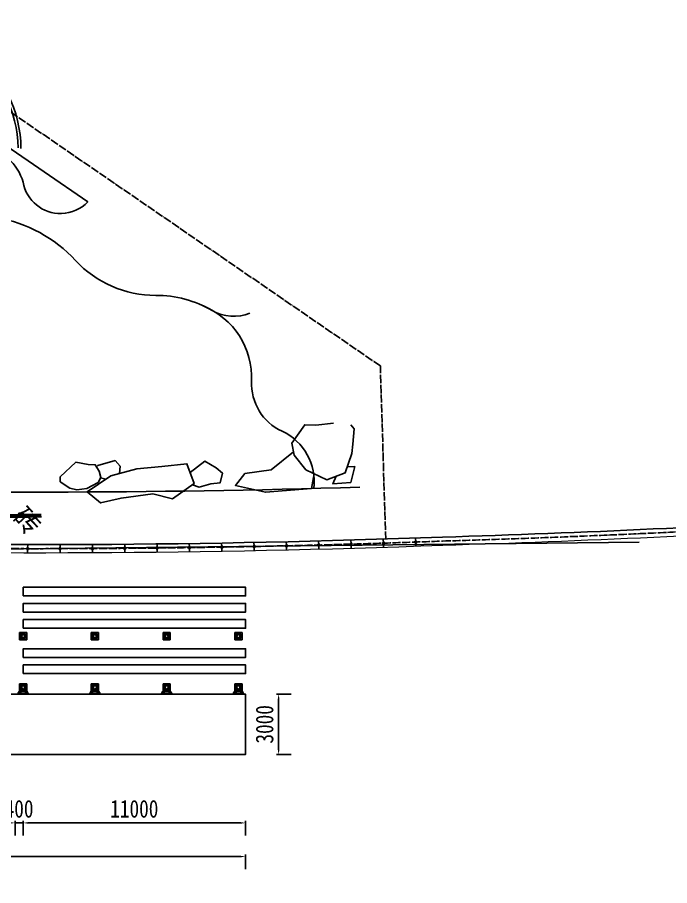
# Model space of a CAD drawing. Header units: millimetres. Extents: x -2018967 to 3675, y -751 to 1571936.
# Drawn here: x -1833337 to -1801072, y 1432752 to 1475708 of the extents above; entities that cross this region are included whole.
import ezdxf
from ezdxf.enums import TextEntityAlignment as Align

# ---------------------------------------------------------------- set-up
doc = ezdxf.new("R2010")
doc.units = ezdxf.units.MM
doc.header["$LTSCALE"] = 1000
doc.linetypes.add('ACAD_ISO03W100', pattern=[30, 12, -18])
doc.linetypes.add('DOTE', pattern=[2.42, 2, -0.2, 0.02, -0.2])
doc.layers.get('0').update_dxf_attribs({"linetype": 'CONTINUOUS'})
doc.layers.get('DEFPOINTS').update_dxf_attribs({"linetype": 'CONTINUOUS'})
for name, color, linetype in [('0-现状-文字', 8, 'CONTINUOUS'), ('1-下木', 215, 'CONTINUOUS'), ('1-中心线', 4, 'DOTE'), ('1-园路', 2, 'CONTINUOUS'), ('1-小品', 232, 'CONTINUOUS'), ('1-构筑物', 232, 'CONTINUOUS'), ('1-水岸线', 5, 'CONTINUOUS'), ('1-细部表达', 252, 'CONTINUOUS'), ('1-铺装分割线', 3, 'CONTINUOUS'), ('W-ALUMINUM_FRAME铝架', 30, 'CONTINUOUS')]:
    doc.layers.add(name, color=color, linetype=linetype)
doc.styles.add('STANDARD_T3', font='simplex.shx', dxfattribs={"width": 0.7, "bigfont": 'gbcbig.shx'})
doc.styles.add('zz-1', font='arial.ttf', dxfattribs={"width": 0.8})
doc.styles.add('方正细等线简体', font='')
doc.styles.add('黑体', font='simhei.ttf', dxfattribs={"width": 0.8})
doc.styles.get('方正细等线简体').set_extended_font_data('SimSun')
doc.dimstyles.new('W&&250', dxfattribs={"dimtxt": 875, "dimasz": 250, "dimexe": 625, "dimexo": 750, "dimgap": 250, "dimtad": 1, "dimdec": 0, "dimzin": 0, "dimdsep": 46, "dimtxsty": 'STANDARD_T3', "dimcen": 0.09, "dimclrd": 1, "dimclre": 1, "dimclrt": 7, "dimazin": 2, "dimtfac": 1, "dimtdec": 0, "dimtix": 1, "dimtmove": 2, "dimatfit": 3, "dimfxl": 100, "dimtolj": 1, "dimtzin": 0, "dimarcsym": 0})

# ---------------------------------------------------------------- blocks, each defined once
blk = doc.blocks.new('*D523')
at = {"color": 1, "lineweight": -2, "transparency": 16777216}
for p, q in [((-1893053, 1434290), (-1893053, 1433565)), ((-1892803, 1434190), (-1822303, 1434190)), ((-1822053, 1434290), (-1822053, 1433565))]:
    blk.add_line(p, q, dxfattribs=at)
at = {"color": 1, "transparency": 16777216}
for points in [[(-1892803, 1434232), (-1892803, 1434149), (-1893053, 1434190)], [(-1822303, 1434232), (-1822303, 1434149), (-1822053, 1434190)]]:
    blk.add_solid(points, dxfattribs=at)
at = {"layer": 'DEFPOINTS', "color": 0, "transparency": 16777216}
for p in [(-1893053, 1442232), (-1822053, 1442232), (-1822053, 1434190)]:
    blk.add_point(p, dxfattribs=at)
at = {"color": 7, "transparency": 16777216, "insert": (-1854942, 1433326), "char_height": 875, "attachment_point": 5, "style": '黑体'}
blk.add_mtext('\\A1;71000', dxfattribs=at)
blk = doc.blocks.new('*D516')
at = {"color": 1, "lineweight": -2, "transparency": 16777216}
for p, q in [((-1820514, 1442232), (-1819789, 1442232)), ((-1820414, 1439482), (-1820414, 1441982)), ((-1820514, 1439232), (-1819789, 1439232))]:
    blk.add_line(p, q, dxfattribs=at)
at = {"color": 1, "transparency": 16777216}
for points in [[(-1820455, 1441982), (-1820372, 1441982), (-1820414, 1442232)], [(-1820455, 1439482), (-1820372, 1439482), (-1820414, 1439232)]]:
    blk.add_solid(points, dxfattribs=at)
at = {"layer": 'DEFPOINTS', "color": 0, "transparency": 16777216}
for p in [(-1825053, 1442232), (-1820414, 1442232), (-1825053, 1439232)]:
    blk.add_point(p, dxfattribs=at)
at = {"color": 7, "transparency": 16777216, "insert": (-1821106, 1440732), "char_height": 875, "attachment_point": 5, "rotation": 90, "style": '黑体'}
blk.add_mtext('\\A1;3000', dxfattribs=at)
blk = doc.blocks.new('*D511')
at = {"color": 1, "lineweight": -2, "transparency": 16777216}
for p, q in [((-1833053, 1435955), (-1833053, 1435230)), ((-1822303, 1435855), (-1832803, 1435855)), ((-1822053, 1435955), (-1822053, 1435230))]:
    blk.add_line(p, q, dxfattribs=at)
at = {"color": 1, "transparency": 16777216}
for points in [[(-1832803, 1435897), (-1832803, 1435814), (-1833053, 1435855)], [(-1822303, 1435897), (-1822303, 1435814), (-1822053, 1435855)]]:
    blk.add_solid(points, dxfattribs=at)
at = {"layer": 'DEFPOINTS', "color": 0, "transparency": 16777216}
for p in [(-1833053, 1442394), (-1822053, 1442394), (-1833053, 1435855)]:
    blk.add_point(p, dxfattribs=at)
at = {"color": 7, "transparency": 16777216, "insert": (-1827553, 1436548), "char_height": 875, "attachment_point": 5, "style": '黑体'}
blk.add_mtext('\\A1;11000', dxfattribs=at)
blk = doc.blocks.new('*D512')
at = {"color": 1, "lineweight": -2, "transparency": 16777216}
for p, q in [((-1833703, 1435855), (-1833953, 1435855)), ((-1833453, 1435955), (-1833453, 1435230)), ((-1833053, 1435855), (-1833453, 1435855)), ((-1833053, 1435955), (-1833053, 1435230)), ((-1832803, 1435855), (-1832553, 1435855))]:
    blk.add_line(p, q, dxfattribs=at)
at = {"color": 1, "transparency": 16777216}
for points in [[(-1833703, 1435897), (-1833703, 1435814), (-1833453, 1435855)], [(-1832803, 1435897), (-1832803, 1435814), (-1833053, 1435855)]]:
    blk.add_solid(points, dxfattribs=at)
at = {"layer": 'DEFPOINTS', "color": 0, "transparency": 16777216}
for p in [(-1833453, 1442374), (-1833053, 1442394), (-1833453, 1435855)]:
    blk.add_point(p, dxfattribs=at)
at = {"color": 7, "transparency": 16777216, "insert": (-1833253, 1436548), "char_height": 875, "attachment_point": 5, "style": '黑体'}
blk.add_mtext('\\A1;400', dxfattribs=at)
blk = doc.blocks.new('langan')
at = {"layer": '1-中心线'}
blk.add_lwpolyline([(0, 0.178), (0, 0.04), (0, -0.19)], dxfattribs=at)
at = {"layer": '1-细部表达'}
blk.add_lwpolyline([(-0.04, 0.04), (0.04, 0.04), (0.04, -0.04), (-0.04, -0.04)], close=True, dxfattribs=at)
blk = doc.blocks.new('地形')
at = {"layer": '1-下木'}
for points in [[(10898, 6961), (12037, 6995), (13930, 5695), (16097, 4207, -0.197277), (14793, 3629, -0.372044), (12898, 5179, 0.285222), (10898, 6961, -0.197277)], [(8828, 6652, 0.356888), (11602, 3425, -0.163353), (15488, 1308, 0.208999), (19453, -419, -0.132528), (22252, -1171, 0.231474), (24118, -1303)], [(21816, -943, -0.315857), (24198, -4665, 0.303571), (25704, -7141, -0.326359), (27272, -9975)]]:
    blk.add_lwpolyline(points, format="xyb", dxfattribs=at)
at = {"layer": '1-中心线', "ltscale": 0.2}
blk.add_lwpolyline([(30831, -12497), (30568, -3913), (5458, 13334), (-17139, 12646)], dxfattribs=at)
blk.add_lwpolyline([(-36028, -10178, -0.000708), (-25987, -11597, 0.005153), (-17572, -12752), (-1256, -12750, 0.016127), (33650, -12576, 0.008679), (54497, -11597, -0.027427), (59204, -11156)], format="xyb", dxfattribs=at)
at = {"layer": '1-园路'}
blk.add_arc((13506, 528308), 538459, 268.43313, 271.70757, dxfattribs=at)
at = {"layer": '1-小品'}
for points in [[(28254, -6735), (27377, -6841), (26826, -6821), (26195, -7739), (26312, -8318), (26882, -9051), (27921, -9549), (28830, -9192), (29152, -8250), (29203, -7781), (29277, -7026), (29112, -6824)], [(26263, -8159), (25159, -9057), (23871, -9231), (23396, -9821), (24886, -10163), (27160, -9978), (27289, -9246)], [(26283, -8172), (26263, -8159)], [(16058, -10145), (17240, -9340), (18523, -9001), (19764, -8892), (20995, -8749), (21356, -9735), (20280, -10479), (19306, -10234), (17740, -10452), (16727, -10691), (16058, -10145)], [(16521, -8897), (16590, -8836)], [(16590, -8836), (17446, -8595), (17702, -8870), (17659, -9229)], [(21152, -9178), (21883, -8630), (22445, -8950), (22757, -9214), (22648, -9692), (22186, -9744), (21606, -9907), (21271, -9793)], [(29301, -8886), (29107, -9670), (28222, -9747), (28388, -9365)], [(28929, -8901), (29301, -8886)], [(16994, -9508), (16732, -9447)]]:
    blk.add_lwpolyline(points, dxfattribs=at)
blk.add_lwpolyline([(14732, -9399), (15512, -8674), (16118, -8790), (16462, -8803), (16659, -9119), (16741, -9430), (16602, -9684), (16053, -9972), (15555, -10047), (15214, -9963), (14723, -9643)], close=True, dxfattribs=at)
at = {"layer": '1-水岸线', "linetype": 'ByBlock', "lineweight": 0}
blk.add_lwpolyline([(-53909, -6939, 0.038629), (-46802, -8774, 0.007898), (-40020, -9824, -0.000988), (-26015, -11795, 0.00516), (-17585, -12952), (-1258, -12950, 0.016125), (33657, -12776, 0.008682), (54518, -11796, -0.050876), (63222, -11388, 0.130266), (70486, -9883, -0.069788), (74590, -8505, 0.023438), (84923, -6070, 0.054926), (97088, -5255)], format="xyb", dxfattribs=at)
at = {"layer": '1-铺装分割线'}
for points in [[(10345, 11603, -0.240577), (12788, 6844)], [(10256, 11481, -0.235207), (12659, 6872)]]:
    blk.add_lwpolyline(points, format="xyb", dxfattribs=at)
at = {"layer": '1-铺装分割线', "linetype": 'ByBlock'}
blk.add_lwpolyline([(-36000, -9980, -0.000708), (-25958, -11399, 0.005145), (-17559, -12552), (-1253, -12550, 0.016129), (33644, -12377, 0.008676), (54476, -11398, -0.027378), (59197, -10956)], format="xyb", dxfattribs=at)
at = {"layer": '1-构筑物'}
for p, xscale, yscale, zscale, rotation in [((32317, -12625), 1000, 1000, 1000, 1.991691050636594), ((13121, -12951), 1000, 1000, 1000, 359.9592482338012), ((14721, -12950), 999.9999999999998, 999.9999999999998, 999.9999999999998, 0.1286184688192469), ((16321, -12944), 1000, 1000, 1000, 0.2979887028719904), ((17921, -12933), 1000, 1000, 1000, 0.467358938146356), ((19521, -12918), 1000, 1000, 1000, 0.636729173009861), ((21120, -12898), 1000, 1000, 1000, 0.8060994074911044), ((22720, -12873), 1000, 1000, 1000, 0.9754696425328055), ((24320, -12843), 999.9999999999998, 999.9999999999998, 999.9999999999998, 1.144839876957448), ((25920, -12809), 1000, 1000, 1000, 1.314210111604431), ((27519, -12770), 999.9999999999998, 999.9999999999998, 999.9999999999998, 1.48358034619009), ((29119, -12726), 1000, 1000, 1000, 1.652950580836088), ((30718, -12678), 1000, 1000, 1000, 1.822320815641839)]:
    blk.add_blockref('langan', p, dxfattribs=dict(at, xscale=xscale, yscale=yscale, zscale=zscale, rotation=rotation))
at = {"layer": '0-现状-文字', "linetype": 'Continuous', "ltscale": 0.5, "style": '方正细等线简体'}
blk.add_text('砖', height=935, rotation=312.8937, dxfattribs=at).set_placement((13099, -11576), align=Align.MIDDLE_CENTER)
at = {"layer": '1-细部表达', "style": 'zz-1'}
for tag in ['YSIZE', 'XSIZE']:
    blk.add_attdef(tag, (-6415, 7687), '', height=0.5, rotation=1.8287, dxfattribs=at)
blk = doc.blocks.new('*U504')
blk.add_lwpolyline([(-5500, -224), (5500, -224), (5500, 205), (-5500, 205)], close=True)
blk = doc.blocks.new('*U505')
at = {"color": 0, "linetype": 'ByBlock', "lineweight": -2, "transparency": 16777216}
for p in [(0, 800), (0, 0)]:
    blk.add_blockref('*U504', p, dxfattribs=at)
blk = doc.blocks.new('外置抱桩器')
for p, q in [((-178, 178), (-178, -178)), ((-111, 66, 0), (-125, 66, 0)), ((-124, 64, 0), (-124, 57, 0)), ((-117, 53, 0), (-120, 57, 0)), ((-118, -118), (-118, 178)), ((-118, 178), (118, 178)), ((-118, 118), (118, 118)), ((-115, 53, 0), (-118, 57, 0)), ((-113, 57, 0), (-113, 64, 0)), ((-64, 124, 0), (-57, 124, 0)), ((-57, 113, 0), (-64, 113, 0)), ((-53, 117, 0), (-57, 120, 0)), ((-53, 115, 0), (-57, 118, 0)), ((53, 117, 0), (57, 120, 0)), ((53, 115, 0), (57, 118, 0)), ((64, 124, 0), (57, 124, 0)), ((57, 113, 0), (64, 113, 0)), ((66, 111, 0), (66, 125, 0)), ((111, 66, 0), (125, 66, 0)), ((113, 57, 0), (113, 64, 0)), ((115, 53, 0), (118, 57, 0)), ((117, 53, 0), (120, 57, 0)), ((118, 178), (118, -118)), ((124, 64, 0), (124, 57, 0)), ((178, 178), (178, -178)), ((178, -118), (-178, -118)), ((178, -178), (-178, -178)), ((-124, -64, 0), (-124, -57, 0)), ((-117, -53, 0), (-120, -57, 0)), ((-115, -53, 0), (-118, -57, 0)), ((-113, -57, 0), (-113, -64, 0)), ((-57, -113, 0), (-64, -113, 0)), ((-64, -124, 0), (-57, -124, 0)), ((-53, -115, 0), (-57, -118, 0)), ((-53, -117, 0), (-57, -120, 0)), ((53, -115, 0), (57, -118, 0)), ((53, -117, 0), (57, -120, 0)), ((57, -113, 0), (64, -113, 0)), ((64, -124, 0), (57, -124, 0)), ((66, -111, 0), (66, -125, 0)), ((113, -57, 0), (113, -64, 0)), ((115, -53, 0), (118, -57, 0)), ((117, -53, 0), (120, -57, 0)), ((124, -64, 0), (124, -57, 0))]:
    blk.add_line(p, q)
at = {"color": 6, "linetype": 'ACAD_ISO03W100'}
for p, q in [((-124, 50, 0), (-124, -50, 0)), ((-112, 50, 0), (-112, -50, 0)), ((50, 124, 0), (-50, 124, 0)), ((50, 112, 0), (-50, 112, 0)), ((112, 50, 0), (112, -50, 0)), ((124, 50, 0), (124, -50, 0)), ((50, -112, 0), (-50, -112, 0)), ((50, -124, 0), (-50, -124, 0))]:
    blk.add_line(p, q, dxfattribs=at)
at = {"color": 2}
for p, q in [((-118, 40, 0), (-118, 50, 0)), ((-50, 118, 0), (-40, 118, 0)), ((40, 118, 0), (50, 118, 0)), ((118, 40, 0), (118, 50, 0)), ((-118, -50, 0), (-118, -40, 0)), ((-50, -118, 0), (-40, -118, 0)), ((40, -118, 0), (50, -118, 0)), ((118, -50, 0), (118, -40, 0))]:
    blk.add_line(p, q, dxfattribs=at)
at = {"color": 4}
for p, q in [((-66, 118, 0), (-70, 118, 0)), ((-66, 124, 0), (-69, 124, 0)), ((-69, 112, 0), (-66, 112, 0)), ((-124, -66, 0), (-124, -69, 0)), ((-118, -66, 0), (-118, -70, 0)), ((-112, -69, 0), (-112, -66, 0)), ((-66, -118, 0), (-70, -118, 0)), ((-69, -112, 0), (-66, -112, 0)), ((-66, -124, 0), (-69, -124, 0)), ((112, -69, 0), (112, -66, 0)), ((118, -66, 0), (118, -70, 0)), ((124, -66, 0), (124, -69, 0))]:
    blk.add_line(p, q, dxfattribs=at)
at = {"elevation": 0}
for points in [[(-250, 283), (250, 283), (250, 326), (-250, 326)], [(-110, 66), (-113, 66), (-124, 66), (-127, 66)], [(-70, 113), (-68, 111), (-68, 125), (-70, 123)], [(-66, 110), (-66, 113), (-66, 124), (-66, 127)], [(66, 110), (66, 113), (66, 124), (66, 127)], [(110, 66), (113, 66), (124, 66), (127, 66)], [(-110, -66), (-113, -66), (-124, -66), (-127, -66)], [(-113, -70), (-111, -68), (-125, -68), (-123, -70)], [(-70, -113), (-68, -111), (-68, -125), (-70, -123)], [(-66, -110), (-66, -113), (-66, -124), (-66, -127)], [(66, -110), (66, -113), (66, -124), (66, -127)], [(110, -66), (113, -66), (124, -66), (127, -66)], [(113, -70), (111, -68), (125, -68), (123, -70)]]:
    blk.add_lwpolyline(points, close=True, dxfattribs=at)
for points in [[(-177, 196), (-197, 196), (-237, 266), (-237, 283)], [(-178, 178), (-178, 283), (-118, 283), (-118, 178)], [(178, 178), (178, 283), (118, 283), (118, 178)], [(178, 196), (198, 196), (238, 266), (238, 283)]]:
    blk.add_lwpolyline(points)
for points in [[(-178, 50), (-94, 50), (-94, 40), (-178, 40)], [(-40, 178), (-40, 94), (-50, 94), (-50, 178)], [(50, 178), (50, 94), (40, 94), (40, 178)], [(178, 50), (94, 50), (94, 40), (178, 40)], [(-178, -40), (-94, -40), (-94, -50), (-178, -50)], [(-40, -178), (-40, -94), (-50, -94), (-50, -178)], [(50, -178), (50, -94), (40, -94), (40, -178)], [(178, -40), (94, -40), (94, -50), (178, -50)]]:
    blk.add_lwpolyline(points, close=True)
for points in [[(-148, -32), (-148, 32, -0.414214), (-143, 38), (-93, 38, -0.414214), (-88, 32), (-88, -32, -0.414214), (-93, -38), (-143, -38, -0.414214)], [(-107, 64), (-107, 57), (-108, 57), (-108, 53), (-129, 53), (-129, 57), (-108, 57), (-130, 57), (-130, 64, -0.666667), (-124, 64, -0.363636), (-113, 64, -0.666667)], [(-64, 107), (-57, 107), (-57, 108), (-53, 108), (-53, 129), (-57, 129), (-57, 108), (-57, 130), (-64, 130, 0.666667), (-64, 124, 0.363636), (-64, 113, 0.666667)], [(-32, 148), (32, 148, -0.414214), (38, 143), (38, 93, -0.414214), (32, 88), (-32, 88, -0.414214), (-38, 93), (-38, 143, -0.414214)], [(64, 107), (57, 107), (57, 108), (53, 108), (53, 129), (57, 129), (57, 108), (57, 130), (64, 130, -0.666667), (64, 124, -0.363636), (64, 113, -0.666667)], [(148, -32), (148, 32, 0.414214), (143, 38), (93, 38, 0.414214), (88, 32), (88, -32, 0.414214), (93, -38), (143, -38, 0.414214)], [(107, 64), (107, 57), (108, 57), (108, 53), (129, 53), (129, 57), (108, 57), (130, 57), (130, 64, 0.666667), (124, 64, 0.363636), (113, 64, 0.666667)], [(-107, -64), (-107, -57), (-108, -57), (-108, -53), (-129, -53), (-129, -57), (-108, -57), (-130, -57), (-130, -64, 0.666667), (-124, -64, 0.363636), (-113, -64, 0.666667)], [(-64, -107), (-57, -107), (-57, -108), (-53, -108), (-53, -129), (-57, -129), (-57, -108), (-57, -130), (-64, -130, -0.666667), (-64, -124, -0.363636), (-64, -113, -0.666667)], [(-32, -148), (32, -148, 0.414214), (38, -143), (38, -93, 0.414214), (32, -88), (-32, -88, 0.414214), (-38, -93), (-38, -143, 0.414214)], [(64, -107), (57, -107), (57, -108), (53, -108), (53, -129), (57, -129), (57, -108), (57, -130), (64, -130, 0.666667), (64, -124, 0.363636), (64, -113, 0.666667)], [(107, -64), (107, -57), (108, -57), (108, -53), (129, -53), (129, -57), (108, -57), (130, -57), (130, -64, -0.666667), (124, -64, -0.363636), (113, -64, -0.666667)]]:
    blk.add_lwpolyline(points, format="xyb", close=True, dxfattribs=at)
for points in [[(-132, 53), (-104, 53), (-104, 50), (-132, 50), (-132, 53), (-131, 53)], [(-68, 111), (-66, 111), (-66, 125), (-68, 125)], [(-53, 132), (-53, 104), (-50, 104), (-50, 132), (-53, 132), (-53, 131)], [(53, 132), (53, 104), (50, 104), (50, 132), (53, 132), (53, 131)], [(132, 53), (104, 53), (104, 50), (132, 50), (132, 53), (131, 53)], [(-132, -53), (-104, -53), (-104, -50), (-132, -50), (-132, -53), (-131, -53)], [(-111, -68), (-111, -66), (-125, -66), (-125, -68)], [(-68, -111), (-66, -111), (-66, -125), (-68, -125)], [(-53, -132), (-53, -104), (-50, -104), (-50, -132), (-53, -132), (-53, -131)], [(53, -132), (53, -104), (50, -104), (50, -132), (53, -132), (53, -131)], [(132, -53), (104, -53), (104, -50), (132, -50), (132, -53), (131, -53)], [(111, -68), (111, -66), (125, -66), (125, -68)]]:
    blk.add_lwpolyline(points, dxfattribs=at)
at = {"color": 1}
for radius in [82.5, 78.5]:
    blk.add_circle((0, 0), radius, dxfattribs=at)
blk = doc.blocks.new('*U903')
at = {"rotation": 180}
blk.add_blockref('外置抱桩器', (0, 74, 0), dxfattribs=at)
blk = doc.blocks.new('*U904')
at = {"color": 0, "linetype": 'ByBlock', "lineweight": -2, "transparency": 16777216}
for p in [(0, 0), (3550, 0), (7100, 0), (10650, 0)]:
    blk.add_blockref('*U903', p, dxfattribs=at)
blk = doc.blocks.new('165NB')
for p, q in [((-178, 178), (178, 178)), ((-178, 178), (-178, -178)), ((-178, 118), (118, 118)), ((-111, 66, 0), (-125, 66, 0)), ((-124, 64, 0), (-124, 57, 0)), ((-117, 53, 0), (-120, 57, 0)), ((-118, -118), (-118, 118)), ((-115, 53, 0), (-118, 57, 0)), ((-113, 57, 0), (-113, 64, 0)), ((-64, 124, 0), (-57, 124, 0)), ((-57, 113, 0), (-64, 113, 0)), ((-53, 117, 0), (-57, 120, 0)), ((-53, 115, 0), (-57, 118, 0)), ((53, 117, 0), (57, 120, 0)), ((53, 115, 0), (57, 118, 0)), ((64, 124, 0), (57, 124, 0)), ((57, 113, 0), (64, 113, 0)), ((66, 111, 0), (66, 125, 0)), ((111, 66, 0), (125, 66, 0)), ((113, 57, 0), (113, 64, 0)), ((115, 53, 0), (118, 57, 0)), ((117, 53, 0), (120, 57, 0)), ((118, 118), (118, -118)), ((124, 64, 0), (124, 57, 0)), ((178, 178), (178, -178)), ((118, -118), (-178, -118)), ((178, -178), (-178, -178)), ((-124, -64, 0), (-124, -57, 0)), ((-117, -53, 0), (-120, -57, 0)), ((-115, -53, 0), (-118, -57, 0)), ((-113, -57, 0), (-113, -64, 0)), ((-57, -113, 0), (-64, -113, 0)), ((-64, -124, 0), (-57, -124, 0)), ((-53, -115, 0), (-57, -118, 0)), ((-53, -117, 0), (-57, -120, 0)), ((53, -115, 0), (57, -118, 0)), ((53, -117, 0), (57, -120, 0)), ((57, -113, 0), (64, -113, 0)), ((64, -124, 0), (57, -124, 0)), ((66, -111, 0), (66, -125, 0)), ((113, -57, 0), (113, -64, 0)), ((115, -53, 0), (118, -57, 0)), ((117, -53, 0), (120, -57, 0)), ((124, -64, 0), (124, -57, 0))]:
    blk.add_line(p, q)
at = {"color": 6, "linetype": 'ACAD_ISO03W100'}
for p, q in [((-124, 50, 0), (-124, -50, 0)), ((-112, 50, 0), (-112, -50, 0)), ((50, 124, 0), (-50, 124, 0)), ((50, 112, 0), (-50, 112, 0)), ((112, 50, 0), (112, -50, 0)), ((124, 50, 0), (124, -50, 0)), ((50, -112, 0), (-50, -112, 0)), ((50, -124, 0), (-50, -124, 0))]:
    blk.add_line(p, q, dxfattribs=at)
at = {"color": 2}
for p, q in [((-118, 40, 0), (-118, 50, 0)), ((-50, 118, 0), (-40, 118, 0)), ((40, 118, 0), (50, 118, 0)), ((118, 40, 0), (118, 50, 0)), ((-118, -50, 0), (-118, -40, 0)), ((-50, -118, 0), (-40, -118, 0)), ((40, -118, 0), (50, -118, 0)), ((118, -50, 0), (118, -40, 0))]:
    blk.add_line(p, q, dxfattribs=at)
at = {"color": 4}
for p, q in [((-66, 118, 0), (-70, 118, 0)), ((-66, 124, 0), (-69, 124, 0)), ((-69, 112, 0), (-66, 112, 0)), ((-124, -66, 0), (-124, -69, 0)), ((-118, -66, 0), (-118, -70, 0)), ((-112, -69, 0), (-112, -66, 0)), ((-66, -118, 0), (-70, -118, 0)), ((-69, -112, 0), (-66, -112, 0)), ((-66, -124, 0), (-69, -124, 0)), ((112, -69, 0), (112, -66, 0)), ((118, -66, 0), (118, -70, 0)), ((124, -66, 0), (124, -69, 0))]:
    blk.add_line(p, q, dxfattribs=at)
for points in [[(-178, 50), (-94, 50), (-94, 40), (-178, 40)], [(-40, 178), (-40, 94), (-50, 94), (-50, 178)], [(50, 178), (50, 94), (40, 94), (40, 178)], [(178, 50), (94, 50), (94, 40), (178, 40)], [(-178, -40), (-94, -40), (-94, -50), (-178, -50)], [(-40, -178), (-40, -94), (-50, -94), (-50, -178)], [(50, -178), (50, -94), (40, -94), (40, -178)], [(178, -40), (94, -40), (94, -50), (178, -50)]]:
    blk.add_lwpolyline(points, close=True)
at = {"elevation": 0}
for points in [[(-148, -32), (-148, 32, -0.414214), (-143, 38), (-93, 38, -0.414214), (-88, 32), (-88, -32, -0.414214), (-93, -38), (-143, -38, -0.414214)], [(-107, 64), (-107, 57), (-108, 57), (-108, 53), (-129, 53), (-129, 57), (-108, 57), (-130, 57), (-130, 64, -0.666667), (-124, 64, -0.363636), (-113, 64, -0.666667)], [(-64, 107), (-57, 107), (-57, 108), (-53, 108), (-53, 129), (-57, 129), (-57, 108), (-57, 130), (-64, 130, 0.666667), (-64, 124, 0.363636), (-64, 113, 0.666667)], [(-32, 148), (32, 148, -0.414214), (38, 143), (38, 93, -0.414214), (32, 88), (-32, 88, -0.414214), (-38, 93), (-38, 143, -0.414214)], [(64, 107), (57, 107), (57, 108), (53, 108), (53, 129), (57, 129), (57, 108), (57, 130), (64, 130, -0.666667), (64, 124, -0.363636), (64, 113, -0.666667)], [(148, -32), (148, 32, 0.414214), (143, 38), (93, 38, 0.414214), (88, 32), (88, -32, 0.414214), (93, -38), (143, -38, 0.414214)], [(107, 64), (107, 57), (108, 57), (108, 53), (129, 53), (129, 57), (108, 57), (130, 57), (130, 64, 0.666667), (124, 64, 0.363636), (113, 64, 0.666667)], [(-107, -64), (-107, -57), (-108, -57), (-108, -53), (-129, -53), (-129, -57), (-108, -57), (-130, -57), (-130, -64, 0.666667), (-124, -64, 0.363636), (-113, -64, 0.666667)], [(-64, -107), (-57, -107), (-57, -108), (-53, -108), (-53, -129), (-57, -129), (-57, -108), (-57, -130), (-64, -130, -0.666667), (-64, -124, -0.363636), (-64, -113, -0.666667)], [(-32, -148), (32, -148, 0.414214), (38, -143), (38, -93, 0.414214), (32, -88), (-32, -88, 0.414214), (-38, -93), (-38, -143, 0.414214)], [(64, -107), (57, -107), (57, -108), (53, -108), (53, -129), (57, -129), (57, -108), (57, -130), (64, -130, 0.666667), (64, -124, 0.363636), (64, -113, 0.666667)], [(107, -64), (107, -57), (108, -57), (108, -53), (129, -53), (129, -57), (108, -57), (130, -57), (130, -64, -0.666667), (124, -64, -0.363636), (113, -64, -0.666667)]]:
    blk.add_lwpolyline(points, format="xyb", close=True, dxfattribs=at)
for points in [[(-132, 53), (-104, 53), (-104, 50), (-132, 50), (-132, 53), (-131, 53)], [(-68, 111), (-66, 111), (-66, 125), (-68, 125)], [(-53, 132), (-53, 104), (-50, 104), (-50, 132), (-53, 132), (-53, 131)], [(53, 132), (53, 104), (50, 104), (50, 132), (53, 132), (53, 131)], [(132, 53), (104, 53), (104, 50), (132, 50), (132, 53), (131, 53)], [(-132, -53), (-104, -53), (-104, -50), (-132, -50), (-132, -53), (-131, -53)], [(-111, -68), (-111, -66), (-125, -66), (-125, -68)], [(-68, -111), (-66, -111), (-66, -125), (-68, -125)], [(-53, -132), (-53, -104), (-50, -104), (-50, -132), (-53, -132), (-53, -131)], [(53, -132), (53, -104), (50, -104), (50, -132), (53, -132), (53, -131)], [(132, -53), (104, -53), (104, -50), (132, -50), (132, -53), (131, -53)], [(111, -68), (111, -66), (125, -66), (125, -68)]]:
    blk.add_lwpolyline(points, dxfattribs=at)
for points in [[(-110, 66), (-113, 66), (-124, 66), (-127, 66)], [(-70, 113), (-68, 111), (-68, 125), (-70, 123)], [(-66, 110), (-66, 113), (-66, 124), (-66, 127)], [(66, 110), (66, 113), (66, 124), (66, 127)], [(110, 66), (113, 66), (124, 66), (127, 66)], [(-110, -66), (-113, -66), (-124, -66), (-127, -66)], [(-113, -70), (-111, -68), (-125, -68), (-123, -70)], [(-70, -113), (-68, -111), (-68, -125), (-70, -123)], [(-66, -110), (-66, -113), (-66, -124), (-66, -127)], [(66, -110), (66, -113), (66, -124), (66, -127)], [(110, -66), (113, -66), (124, -66), (127, -66)], [(113, -70), (111, -68), (125, -68), (123, -70)]]:
    blk.add_lwpolyline(points, close=True, dxfattribs=at)
at = {"color": 1}
for radius in [82.5, 78.5]:
    blk.add_circle((0, 0), radius, dxfattribs=at)
blk = doc.blocks.new('*U1000')
blk.add_blockref('165NB', (0, 0, 0))
blk = doc.blocks.new('*U1001')
at = {"color": 0, "linetype": 'ByBlock', "lineweight": -2, "transparency": 16777216}
for p in [(0, 0), (3550, 0), (7100, 0), (10650, 0)]:
    blk.add_blockref('*U1000', p, dxfattribs=at)
blk = doc.blocks.new('*U1002')
blk.add_lwpolyline([(-5500, -224), (5500, -224), (5500, 205), (-5500, 205)], close=True)
blk = doc.blocks.new('*U1003')
at = {"color": 0, "linetype": 'ByBlock', "lineweight": -2, "transparency": 16777216}
for p in [(0, 1600), (0, 800), (0, 0)]:
    blk.add_blockref('*U1002', p, dxfattribs=at)

msp = doc.modelspace()

# ---------------------------------------------------------------- linework, layer by layer
at = {"color": 8}
msp.add_lwpolyline([(-1892279.2, 1452518.8), (-1892279.2, 1452518.8), (-1863509.9, 1449085.8), (-1802581.6, 1449740.7)], dxfattribs=at)
at = {"color": 1, "const_width": 200}
msp.add_lwpolyline([(-1838150.8, 1451000.6), (-1832143.8, 1451054.3)], dxfattribs=at)
at = {"layer": 'W-ALUMINUM_FRAME铝架'}
msp.add_lwpolyline([(-1893052.7, 1439232.1), (-1822052.7, 1439232.1), (-1822052.7, 1442232.1), (-1893052.7, 1442232.1)], close=True, dxfattribs=at)

# ---------------------------------------------------------------- block references
for name, p in [('地形', (-1845949.1, 1462373.7)), ('*U1003', (-1827545.7, 1445707.5)), ('*U1001', (-1833052.6, 1445092.3, 0.5)), ('*U505', (-1827545.7, 1443466.6)), ('*U904', (-1833052.7, 1442483.8, 0.5))]:
    msp.add_blockref(name, p)

# ---------------------------------------------------------------- dimensions: what is measured, and where the dimension line sits
dim = msp.add_linear_dim(base=(-1822052.7, 1434190.4), p1=(-1893052.7, 1442232.1), p2=(-1822052.7, 1442232.1), dimstyle='W&&250', override={"dimtxsty": '黑体', "dimfxlon": 1})
dim.commit()
dim.dimension.update_dxf_attribs({"geometry": '*D523', "text_midpoint": (-1854942.4, 1433326.1), "dimtype": 160})
for base, p1, p2, picture, middle in [((-1833452.7, 1435855.3), (-1833052.7, 1442393.9), (-1833452.7, 1442374.1), '*D512', (-1833252.7, 1436547.8)), ((-1833052.7, 1435855.3), (-1822052.7, 1442393.9), (-1833052.7, 1442393.9), '*D511', (-1827552.7, 1436547.8))]:
    dim = msp.add_linear_dim(base=base, p1=p1, p2=p2, dimstyle='W&&250', override={"dimtxsty": '黑体', "dimfxlon": 1})
    dim.commit()
    dim.dimension.update_dxf_attribs({"geometry": picture, "text_midpoint": middle})
dim = msp.add_linear_dim(base=(-1820413.8, 1442232.1), p1=(-1825052.7, 1439232.1), p2=(-1825052.7, 1442232.1), angle=90, dimstyle='W&&250', override={"dimtxsty": '黑体', "dimfxlon": 1})
dim.commit()
dim.dimension.update_dxf_attribs({"geometry": '*D516', "text_midpoint": (-1821106.2, 1440732.1)})

doc.saveas('drawing.dxf')
